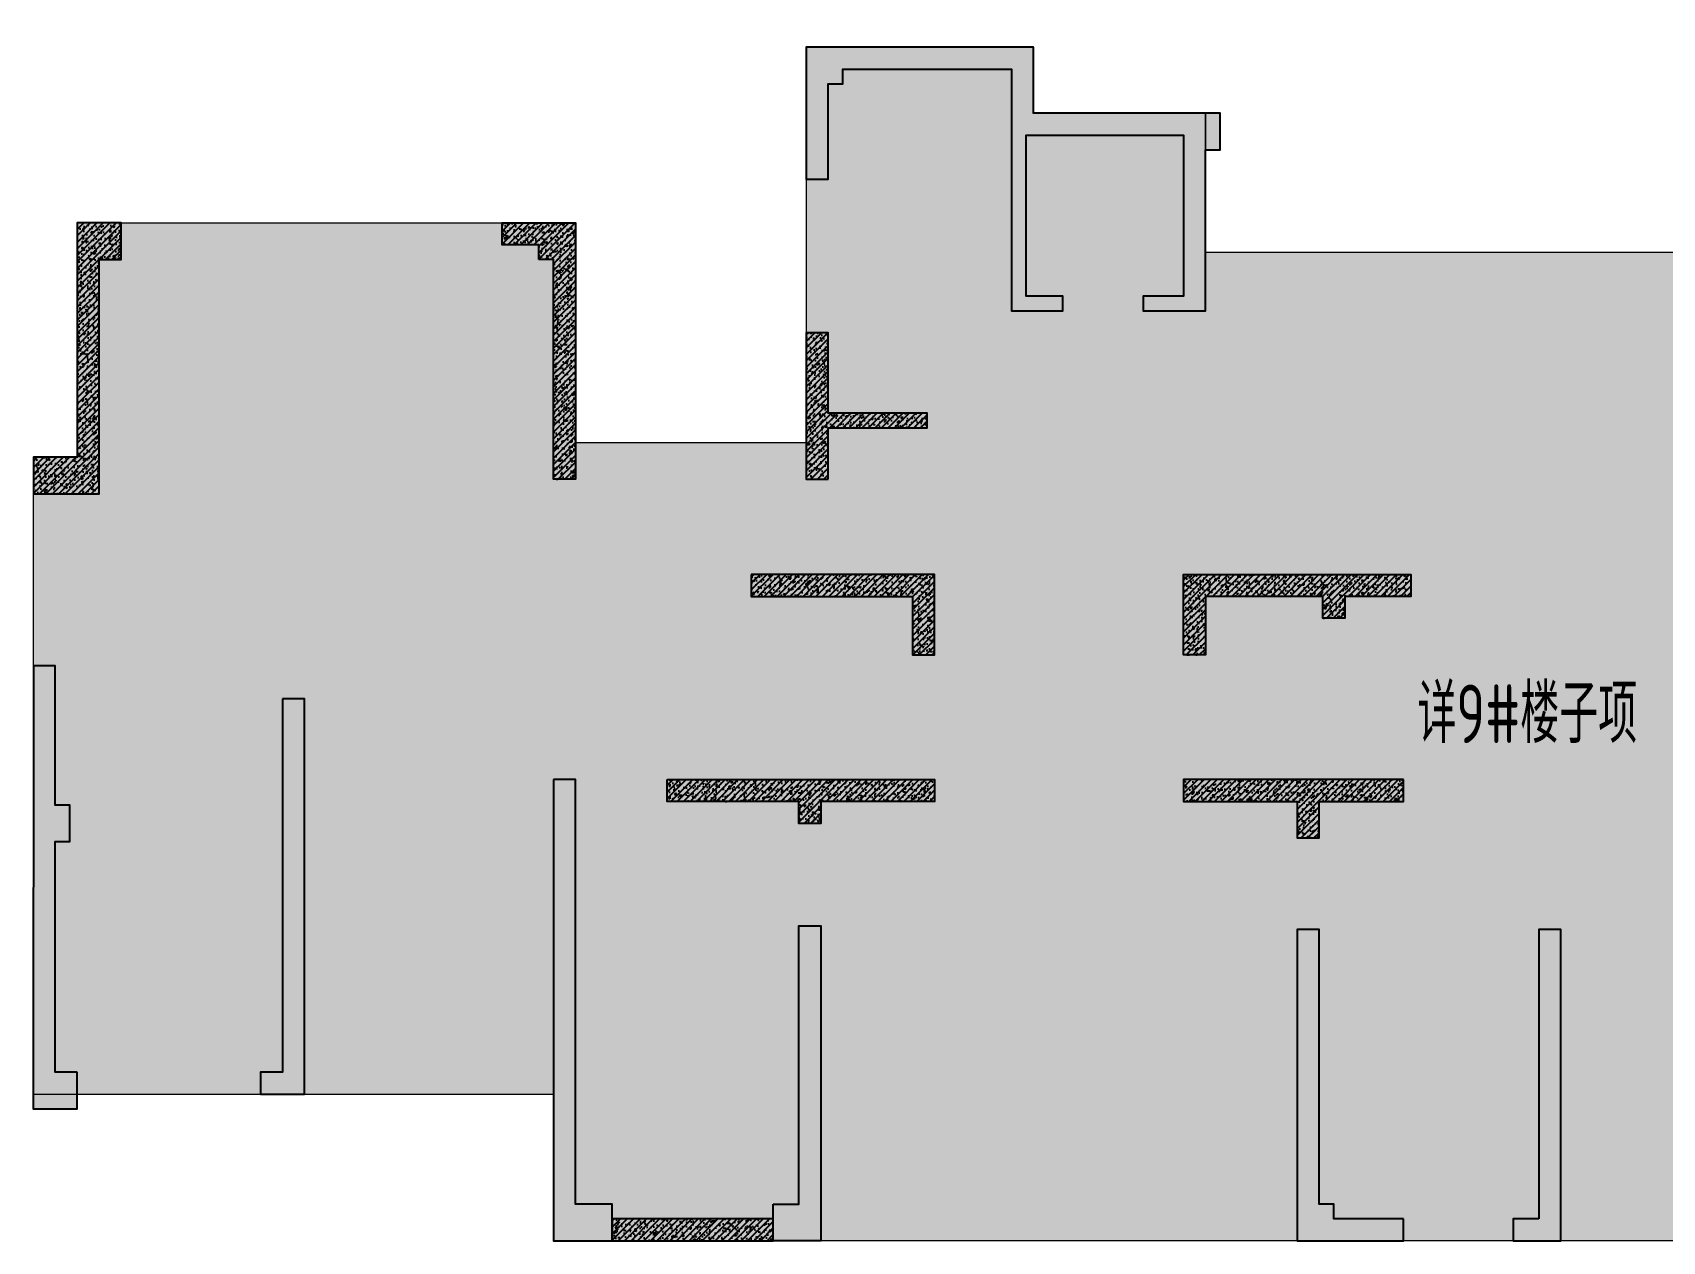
# Model space of a CAD drawing. Extents: x 923964 to 1204934, y 804567 to 1705037.
# Drawn here: x 944414 to 966660, y 1092117 to 1108627 of the extents above; entities that cross this region are included whole.
import ezdxf
from ezdxf.enums import TextEntityAlignment as Align

# ---------------------------------------------------------------- set-up
doc = ezdxf.new("R2010")
doc.units = 0
doc.header["$LTSCALE"] = 500
for name, color, linetype in [('S_WALL', 2, 'CONTINUOUS'), ('S_WALL_HACH', 30, 'CONTINUOUS'), ('S_WALL_OTHE_HACH', 33, 'CONTINUOUS'), ('主楼填充1', 1, 'CONTINUOUS')]:
    doc.layers.add(name, color=color, linetype=linetype)
doc.styles.add('TH-STYLE3', font='tssdeng.shx', dxfattribs={"width": 0.7, "bigfont": 'tssdchn.shx'})
pattern_1 = [(45, (654442.8093931782, 731564.5731772534), (-44.19417382415921, 44.19417382415922), []), (49.99999999999999, (654442.8093931782, 731564.5731772534), (179.3150456501884, -15.68803374564878), [18.75, -206.25]), (355, (654442.8093931782, 731564.5731772534), (-34.68783340325, 188.048033425003), [15, -165]), (100.4514, (654457.7523131783, 731563.2658422533), (144.6273454285054, 172.3598855152384), [15.9350475, -175.285528]), (46.18420000000002, (654442.8093931782, 731614.5731772534), (266.8102621564111, -41.37975358225452), [28.12499999999997, -309.3749999999995]), (96.6356, (654465.0435794282, 731611.1248505034), (233.6656763871758, 243.5294677251104), [23.902572, -262.92825]), (351.1842, (654442.8093931782, 731614.5731772534), (233.6654862834068, 243.5296502313311), [22.5, -247.5]), (21, (654467.8093931782, 731602.0731772534), (149.2267630296154, -100.6547226663347), [18.75, -206.25]), (326.0000000000001, (654467.8093931782, 731602.0731772534), (60.82883298039543, 181.2875112617133), [15, -165]), (71.4514, (654480.2449514283, 731593.6852757534), (210.0556571453725, 80.6326241774881), [15.9350475, -175.285528]), (37.50000000000001, (654442.8093931782, 731564.5731772534), (3.039963829322667, 83.22346345782788), [0, -163, 0, -167.5, 0, -165.625]), (7.499999999999999, (654442.8093931782, 731564.5731772534), (65.76738436053715, 98.60292797059006), [0, -95.5, 0, -159.25, 0, -63.125]), (327.5, (654387.0593931782, 731564.5731772534), (133.4556090431022, -5.638717933594939), [0, -62.5, 0, -195, 0, -258.75]), (317.5, (654362.0593931782, 731564.5731772534), (145.7965423355966, 25.02624558307943), [0, -81.25, 0, -129.5, 0, -183.75])]
pattern_2 = [(45, (648710.9666536127, 878324.1579051933), (-44.19417382415921, 44.19417382415922), []), (49.99999999999999, (648710.9666536127, 878324.1579051933), (179.3150456501884, -15.68803374564878), [18.75, -206.25]), (355, (648710.9666536127, 878324.1579051933), (-34.68783340325, 188.048033425003), [15, -165]), (100.4514, (648725.9095736127, 878322.8505701933), (144.6273454285054, 172.3598855152384), [15.9350475, -175.285528]), (46.18420000000002, (648710.9666536127, 878374.1579051933), (266.8102621564111, -41.37975358225452), [28.12499999999999, -309.3749999999998]), (96.6356, (648733.2008398627, 878370.7095784433), (233.6656763871758, 243.5294677251104), [23.902572, -262.92825]), (351.1842, (648710.9666536127, 878374.1579051933), (233.6654862834068, 243.5296502313311), [22.5, -247.5]), (21, (648735.9666536127, 878361.6579051933), (149.2267630296154, -100.6547226663347), [18.75, -206.25]), (326.0000000000001, (648735.9666536127, 878361.6579051933), (60.82883298039543, 181.2875112617133), [15, -165]), (71.4514, (648748.4022118626, 878353.2700036933), (210.0556571453725, 80.6326241774881), [15.9350475, -175.285528]), (37.50000000000001, (648710.9666536127, 878324.1579051933), (3.039963829322667, 83.22346345782788), [0, -163, 0, -167.5, 0, -165.625]), (7.499999999999999, (648710.9666536127, 878324.1579051933), (65.76738436053715, 98.60292797059006), [0, -95.5, 0, -159.25, 0, -63.125]), (327.5, (648655.2166536127, 878324.1579051933), (133.4556090431022, -5.638717933594939), [0, -62.5, 0, -195, 0, -258.75]), (317.5, (648630.2166536127, 878324.1579051933), (145.7965423355966, 25.02624558307943), [0, -81.25, 0, -129.5, 0, -183.75])]

msp = doc.modelspace()

# ---------------------------------------------------------------- hatches: boundary and pattern name
at = {"layer": 'S_WALL_HACH'}
h = msp.add_hatch(color=256, dxfattribs=at)
h.dxf.hatch_style = 1
h.paths.add_polyline_path([(958073.8950209536, 1108427.369613995), (954973.8950209536, 1108427.369613989), (954973.8950209566, 1106627.3695993), (955273.8950209568, 1106627.369599302), (955273.8950209568, 1107927.310933725), (955473.864230162, 1107927.310933716), (955473.8642301611, 1108127.369599286), (957773.8950209884, 1108127.369599286), (957773.8950209706, 1104827.369614001), (958473.8950209706, 1104827.369607449), (958473.8950209797, 1105027.369607449), (957973.8950209502, 1105027.369614001), (957973.8950209884, 1107227.369613987), (960123.8950209555, 1107227.369613992), (960123.8950209644, 1105027.369614001), (959573.8950209644, 1105027.36960156), (959573.8950209774, 1104827.369601566), (960423.8950209711, 1104827.369613986), (960423.8950209513, 1105127.431680931), (960423.8950209615, 1105627.369613958), (960423.895020955, 1107027.371134297), (960623.8950209718, 1107027.371134297), (960623.8950209792, 1107527.369613985), (958073.8950209533, 1107527.369614)])
h = msp.add_hatch(color=256, dxfattribs=at)
h.dxf.hatch_style = 1
h.paths.add_polyline_path([(944423.8950209821, 1102327.369614), (945323.8950211173, 1102327.369614), (945323.895021121, 1105527.369613944), (945623.895020986, 1105527.369614013), (945623.8950648416, 1106027.369614), (945023.8950209826, 1106027.369614), (945023.8950209821, 1102827.369614), (944423.8950209821, 1102827.369614), (944423.8950209821, 1102627.369614)])
h = msp.add_hatch(color=256, dxfattribs=at)
h.dxf.hatch_style = 1
h.paths.add_polyline_path([(951323.957073168, 1105527.431680933), (951323.8950209776, 1105727.369613983), (950823.8950234241, 1105727.369610013), (950823.8957862151, 1106027.36960606), (951823.8950209821, 1106027.369614), (951823.895798986, 1102527.374849058), (951523.8957989818, 1102527.385266718), (951523.8950672916, 1105527.369628733)])
h = msp.add_hatch(color=256, dxfattribs=at)
h.dxf.hatch_style = 1
h.paths.add_polyline_path([(955273.8950209884, 1102527.369599286), (955273.8950209884, 1103227.369599286), (956423.8950209884, 1103227.369599286), (956623.8950209884, 1103227.369599286), (956623.8950209884, 1103427.369599286), (955273.8950209413, 1103427.369614002), (955273.8950209488, 1104527.369599302), (954973.8950209564, 1104527.369599302), (954973.895020949, 1102527.369599284)])
h = msp.add_hatch(color=256, dxfattribs=at)
h.dxf.hatch_style = 1
h.paths.add_polyline_path([(954223.8950096772, 1101227.36955975), (954223.8950285756, 1100927.369612864), (956423.8950209772, 1100927.36961286), (956423.8950209754, 1100127.369613998), (956723.8950209979, 1100127.369613986), (956723.894964261, 1101227.369668291)])
h = msp.add_hatch(color=256, dxfattribs=at)
h.dxf.hatch_style = 1
h.paths.add_polyline_path([(960124.2359158378, 1100327.369707776), (960124.235915835, 1101227.369707824), (963223.9802454306, 1101227.369599286), (963223.8097965221, 1100927.369606075), (962323.8950209764, 1100927.369614019), (962323.8950171818, 1100627.369612864), (962023.7245763196, 1100627.369614593), (962024.0654656333, 1100927.369613446), (960423.8950209764, 1100927.369567129), (960423.8950209783, 1100127.369660893), (960124.5768106726, 1100127.369801564), (960124.5768106726, 1100327.369801565)])
h = msp.add_hatch(color=256, dxfattribs=at)
h.dxf.hatch_style = 1
h.paths.add_polyline_path([(945023.8950133806, 1094427.36964432), (944723.8720515142, 1094427.340761109), (944723.9071078699, 1097577.369780855), (944923.8504765843, 1097577.369780855), (944923.7208608165, 1098077.307713919), (944723.9246360476, 1098077.369936341), (944723.9421642254, 1099977.368975359), (944423.8553017569, 1099977.367777864), (944423.7835016358, 1093927.399693298), (945023.8950285837, 1093927.429742276)])
h = msp.add_hatch(color=256, dxfattribs=at)
h.dxf.hatch_style = 1
h.paths.add_polyline_path([(947823.8955454703, 1099527.36962613), (947823.8947510944, 1094427.369583629), (947523.9917044858, 1094427.369853356), (947523.9916778719, 1094127.369667214), (948123.895933908, 1094127.369613995), (948123.8964068997, 1099527.369601874)])
h = msp.add_hatch(color=256, dxfattribs=at)
h.dxf.hatch_style = 1
h.paths.add_polyline_path([(951523.8642526825, 1098427.310928098), (951523.8950434715, 1092127.379713953), (952323.8950209746, 1092127.380748185), (952323.8949923452, 1092627.385238872), (951823.8950209739, 1092627.385238869), (951823.864230185, 1098427.310933721)])
h = msp.add_hatch(color=256, dxfattribs=at)
h.dxf.hatch_style = 1
h.paths.add_polyline_path([(953073.9005085953, 1098427.377411978), (956723.8950185081, 1098427.380001127), (956723.8950234447, 1098127.369613998), (955173.8950209763, 1098127.369614002), (955173.8950209762, 1097827.368817602), (954873.8950209763, 1097827.368817607), (954873.8950209764, 1098127.369614002), (953073.8697139395, 1098127.310933719)])
h = msp.add_hatch(color=256, dxfattribs=at)
h.dxf.hatch_style = 1
h.paths.add_polyline_path([(963123.86423015, 1098427.371238213), (960123.8497819719, 1098427.371238213), (960123.9402599806, 1098127.367989791), (961673.8950209762, 1098127.369614002), (961673.8950209762, 1097627.369223667), (961973.8950209761, 1097627.368411543), (961973.8950209762, 1098127.369614002), (963123.86423015, 1098127.310933723)])
h = msp.add_hatch(color=256, dxfattribs=at)
h.dxf.hatch_style = 1
h.paths.add_polyline_path([(954523.9914815143, 1092627.369644362), (954873.8946767636, 1092627.369583671), (954873.8956941403, 1096427.36962613), (955173.8948504354, 1096427.369601874), (955173.8951915174, 1092127.429131239), (954523.9911373599, 1092127.429184458)])
h = msp.add_hatch(color=256, dxfattribs=at)
h.dxf.hatch_style = 1
h.paths.add_polyline_path([(963124.0880509889, 1092427.338520911), (962173.8820483789, 1092427.381579921), (962173.8956680964, 1092627.381252645), (961973.896289537, 1092627.381252645), (961973.8936094523, 1096377.369705481), (961673.8943738333, 1096377.369522524), (961673.8956680855, 1092127.431649008), (963124.0882248455, 1092127.369614023)])
h = msp.add_hatch(color=256, dxfattribs=at)
h.dxf.hatch_style = 1
h.paths.add_polyline_path([(964973.9410177077, 1092427.369614021), (964623.9417918271, 1092427.369614021), (964623.8957812922, 1092127.391739928), (965273.8946319821, 1092127.391739926), (965273.8954099705, 1096377.369613986), (964973.8950248363, 1096377.359196327)])
h = msp.add_hatch(color=256, dxfattribs=at)
h.dxf.hatch_style = 1
h.paths.add_polyline_path([(954523.9463839545, 1092427.36964437), (952323.8499234148, 1092427.36964437), (952323.8499234148, 1092127.379799847), (954523.9463839545, 1092127.379799847)])
at = {"layer": 'S_WALL_OTHE_HACH'}
h = msp.add_hatch(dxfattribs=at)
h.set_pattern_fill('钢筋混凝土', color=256, scale=25)
h.set_pattern_definition(pattern_1)
h.paths.add_polyline_path([(958073.8950209536, 1108427.369613995), (954973.8950209536, 1108427.369613989), (954973.8950209566, 1106627.3695993), (955273.8950209568, 1106627.369599302), (955273.8950209568, 1107927.310933725), (955473.864230162, 1107927.310933716), (955473.8642301611, 1108127.369599286), (957773.8950209884, 1108127.369599286), (957773.8950209706, 1104827.369614001), (958473.8950209706, 1104827.369607449), (958473.8950209797, 1105027.369607449), (957973.8950209502, 1105027.369614001), (957973.8950209884, 1107227.369613987), (960123.8950209555, 1107227.369613992), (960123.8950209644, 1105027.369614001), (959573.8950209644, 1105027.36960156), (959573.8950209774, 1104827.369601566), (960423.8950209711, 1104827.369613986), (960423.8950209513, 1105127.431680931), (960423.8950209615, 1105627.369613958), (960423.895020955, 1107027.371134297), (960623.8950209718, 1107027.371134297), (960623.8950209792, 1107527.369613985), (958073.8950209533, 1107527.369614)])
h = msp.add_hatch(dxfattribs=at)
h.set_pattern_fill('钢筋混凝土', color=256, scale=25)
h.set_pattern_definition(pattern_1)
h.paths.add_polyline_path([(944423.8950209821, 1102327.369614), (945323.8950211173, 1102327.369614), (945323.895021121, 1105527.369613944), (945623.895020986, 1105527.369614013), (945623.8950648416, 1106027.369614), (945023.8950209826, 1106027.369614), (945023.8950209821, 1102827.369614), (944423.8950209821, 1102827.369614), (944423.8950209821, 1102627.369614)])
h = msp.add_hatch(dxfattribs=at)
h.set_pattern_fill('钢筋混凝土', color=256, scale=25)
h.set_pattern_definition([(45, (654342.8093931782, 731564.5731772534), (-44.19417382415921, 44.19417382415922), []), (49.99999999999999, (654342.8093931782, 731564.5731772534), (179.3150456501884, -15.68803374564878), [18.75, -206.25]), (355, (654342.8093931782, 731564.5731772534), (-34.68783340325, 188.048033425003), [15, -165]), (100.4514, (654357.7523131783, 731563.2658422533), (144.6273454285054, 172.3598855152384), [15.9350475, -175.285528]), (46.18420000000002, (654342.8093931782, 731614.5731772534), (266.8102621564111, -41.37975358225452), [28.12499999999997, -309.3749999999995]), (96.6356, (654365.0435794282, 731611.1248505034), (233.6656763871758, 243.5294677251104), [23.902572, -262.92825]), (351.1842, (654342.8093931782, 731614.5731772534), (233.6654862834068, 243.5296502313311), [22.5, -247.5]), (21, (654367.8093931782, 731602.0731772534), (149.2267630296154, -100.6547226663347), [18.75, -206.25]), (326.0000000000001, (654367.8093931782, 731602.0731772534), (60.82883298039543, 181.2875112617133), [15, -165]), (71.4514, (654380.2449514283, 731593.6852757534), (210.0556571453725, 80.6326241774881), [15.9350475, -175.285528]), (37.50000000000001, (654342.8093931782, 731564.5731772534), (3.039963829322667, 83.22346345782788), [0, -163, 0, -167.5, 0, -165.625]), (7.499999999999999, (654342.8093931782, 731564.5731772534), (65.76738436053715, 98.60292797059006), [0, -95.5, 0, -159.25, 0, -63.125]), (327.5, (654287.0593931782, 731564.5731772534), (133.4556090431022, -5.638717933594939), [0, -62.5, 0, -195, 0, -258.75]), (317.5, (654262.0593931782, 731564.5731772534), (145.7965423355966, 25.02624558307943), [0, -81.25, 0, -129.5, 0, -183.75])])
h.paths.add_polyline_path([(951323.957073168, 1105527.431680933), (951323.8950209776, 1105727.369613983), (950823.8950234241, 1105727.369610013), (950823.8957862151, 1106027.36960606), (951823.8950209821, 1106027.369614), (951823.895798986, 1102527.374849058), (951523.8957989818, 1102527.385266718), (951523.8950672916, 1105527.369628733)])
h = msp.add_hatch(dxfattribs=at)
h.set_pattern_fill('钢筋混凝土', color=256, scale=25)
h.set_pattern_definition([(45, (648710.9666536127, 578324.1579051933), (-44.19417382415921, 44.19417382415922), []), (49.99999999999999, (648710.9666536127, 578324.1579051933), (179.3150456501884, -15.68803374564878), [18.75, -206.25]), (355, (648710.9666536127, 578324.1579051933), (-34.68783340325, 188.048033425003), [15, -165]), (100.4514, (648725.9095736127, 578322.8505701933), (144.6273454285054, 172.3598855152384), [15.9350475, -175.285528]), (46.18420000000002, (648710.9666536127, 578374.1579051933), (266.8102621564111, -41.37975358225452), [28.12499999999998, -309.3749999999997]), (96.6356, (648733.2008398627, 578370.7095784433), (233.6656763871758, 243.5294677251104), [23.902572, -262.92825]), (351.1842, (648710.9666536127, 578374.1579051933), (233.6654862834068, 243.5296502313311), [22.5, -247.5]), (21, (648735.9666536127, 578361.6579051933), (149.2267630296154, -100.6547226663347), [18.75, -206.25]), (326.0000000000001, (648735.9666536127, 578361.6579051933), (60.82883298039543, 181.2875112617133), [15, -165]), (71.4514, (648748.4022118626, 578353.2700036933), (210.0556571453725, 80.6326241774881), [15.9350475, -175.285528]), (37.50000000000001, (648710.9666536127, 578324.1579051933), (3.039963829322667, 83.22346345782788), [0, -163, 0, -167.5, 0, -165.625]), (7.499999999999999, (648710.9666536127, 578324.1579051933), (65.76738436053715, 98.60292797059006), [0, -95.5, 0, -159.25, 0, -63.125]), (327.5, (648655.2166536127, 578324.1579051933), (133.4556090431022, -5.638717933594939), [0, -62.5, 0, -195, 0, -258.75]), (317.5, (648630.2166536127, 578324.1579051933), (145.7965423355966, 25.02624558307943), [0, -81.25, 0, -129.5, 0, -183.75])])
h.paths.add_polyline_path([(955273.8950209884, 1102527.369599286), (955273.8950209884, 1103227.369599286), (956423.8950209884, 1103227.369599286), (956623.8950209884, 1103227.369599286), (956623.8950209884, 1103427.369599286), (955273.8950209413, 1103427.369614002), (955273.8950209488, 1104527.369599302), (954973.8950209564, 1104527.369599302), (954973.895020949, 1102527.369599284)])
h = msp.add_hatch(dxfattribs=at)
h.set_pattern_fill('钢筋混凝土', color=256, scale=25)
h.set_pattern_definition(pattern_2)
h.paths.add_polyline_path([(954223.8950096772, 1101227.36955975), (954223.8950285756, 1100927.369612864), (956423.8950209772, 1100927.36961286), (956423.8950209754, 1100127.369613998), (956723.8950209979, 1100127.369613986), (956723.894964261, 1101227.369668291)])
h = msp.add_hatch(dxfattribs=at)
h.set_pattern_fill('钢筋混凝土', color=256, scale=25)
h.set_pattern_definition(pattern_1)
h.paths.add_polyline_path([(960124.2359158378, 1100327.369707776), (960124.235915835, 1101227.369707824), (963223.9802454306, 1101227.369599286), (963223.8097965221, 1100927.369606075), (962323.8950209764, 1100927.369614019), (962323.8950171818, 1100627.369612864), (962023.7245763196, 1100627.369614593), (962024.0654656333, 1100927.369613446), (960423.8950209764, 1100927.369567129), (960423.8950209783, 1100127.369660893), (960124.5768106726, 1100127.369801564), (960124.5768106726, 1100327.369801565)])
h = msp.add_hatch(dxfattribs=at)
h.set_pattern_fill('钢筋混凝土', color=256, scale=25)
h.set_pattern_definition(pattern_1)
h.paths.add_polyline_path([(945023.8950133806, 1094427.36964432), (944723.8720515142, 1094427.340761109), (944723.9071078699, 1097577.369780855), (944923.8504765843, 1097577.369780855), (944923.7208608165, 1098077.307713919), (944723.9246360476, 1098077.369936341), (944723.9421642254, 1099977.368975359), (944423.8553017569, 1099977.367777864), (944423.7835016358, 1093927.399693298), (945023.8950285837, 1093927.429742276)])
h = msp.add_hatch(dxfattribs=at)
h.set_pattern_fill('钢筋混凝土', color=256, scale=25)
h.set_pattern_definition(pattern_2)
h.paths.add_polyline_path([(947823.8955454703, 1099527.36962613), (947823.8947510944, 1094427.369583629), (947523.9917044858, 1094427.369853356), (947523.9916778719, 1094127.369667214), (948123.895933908, 1094127.369613995), (948123.8964068997, 1099527.369601874)])
h = msp.add_hatch(dxfattribs=at)
h.set_pattern_fill('钢筋混凝土', color=256, scale=25)
h.set_pattern_definition([(45, (648610.9666536127, 878324.1579051933), (-44.19417382415921, 44.19417382415922), []), (49.99999999999999, (648610.9666536127, 878324.1579051933), (179.3150456501884, -15.68803374564878), [18.75, -206.25]), (355, (648610.9666536127, 878324.1579051933), (-34.68783340325, 188.048033425003), [15, -165]), (100.4514, (648625.9095736127, 878322.8505701933), (144.6273454285054, 172.3598855152384), [15.9350475, -175.285528]), (46.18420000000002, (648610.9666536127, 878374.1579051933), (266.8102621564111, -41.37975358225452), [28.12499999999998, -309.3749999999997]), (96.6356, (648633.2008398627, 878370.7095784433), (233.6656763871758, 243.5294677251104), [23.902572, -262.92825]), (351.1842, (648610.9666536127, 878374.1579051933), (233.6654862834068, 243.5296502313311), [22.5, -247.5]), (21, (648635.9666536127, 878361.6579051933), (149.2267630296154, -100.6547226663347), [18.75, -206.25]), (326.0000000000001, (648635.9666536127, 878361.6579051933), (60.82883298039543, 181.2875112617133), [15, -165]), (71.4514, (648648.4022118626, 878353.2700036933), (210.0556571453725, 80.6326241774881), [15.9350475, -175.285528]), (37.50000000000001, (648610.9666536127, 878324.1579051933), (3.039963829322667, 83.22346345782788), [0, -163, 0, -167.5, 0, -165.625]), (7.499999999999999, (648610.9666536127, 878324.1579051933), (65.76738436053715, 98.60292797059006), [0, -95.5, 0, -159.25, 0, -63.125]), (327.5, (648555.2166536127, 878324.1579051933), (133.4556090431022, -5.638717933594939), [0, -62.5, 0, -195, 0, -258.75]), (317.5, (648530.2166536127, 878324.1579051933), (145.7965423355966, 25.02624558307943), [0, -81.25, 0, -129.5, 0, -183.75])])
h.paths.add_polyline_path([(951523.8642526825, 1098427.310928098), (951523.8950434715, 1092127.379713953), (952323.8950209746, 1092127.380748185), (952323.8949923452, 1092627.385238872), (951823.8950209739, 1092627.385238869), (951823.864230185, 1098427.310933721)])
h = msp.add_hatch(dxfattribs=at)
h.set_pattern_fill('钢筋混凝土', color=256, scale=25)
h.set_pattern_definition(pattern_1)
h.paths.add_polyline_path([(953073.9005085953, 1098427.377411978), (956723.8950185081, 1098427.380001127), (956723.8950234447, 1098127.369613998), (955173.8950209763, 1098127.369614002), (955173.8950209762, 1097827.368817602), (954873.8950209763, 1097827.368817607), (954873.8950209764, 1098127.369614002), (953073.8697139395, 1098127.310933719)])
h = msp.add_hatch(dxfattribs=at)
h.set_pattern_fill('钢筋混凝土', color=256, scale=25)
h.set_pattern_definition(pattern_1)
h.paths.add_polyline_path([(963123.86423015, 1098427.371238213), (960123.8497819719, 1098427.371238213), (960123.9402599806, 1098127.367989791), (961673.8950209762, 1098127.369614002), (961673.8950209762, 1097627.369223667), (961973.8950209761, 1097627.368411543), (961973.8950209762, 1098127.369614002), (963123.86423015, 1098127.310933723)])
h = msp.add_hatch(dxfattribs=at)
h.set_pattern_fill('钢筋混凝土', color=256, scale=25)
h.set_pattern_definition(pattern_1)
h.paths.add_polyline_path([(954523.9914815143, 1092627.369644362), (954873.8946767636, 1092627.369583671), (954873.8956941403, 1096427.36962613), (955173.8948504354, 1096427.369601874), (955173.8951915174, 1092127.429131239), (954523.9911373599, 1092127.429184458)])
h = msp.add_hatch(dxfattribs=at)
h.set_pattern_fill('钢筋混凝土', color=256, scale=25)
h.set_pattern_definition(pattern_1)
h.paths.add_polyline_path([(963124.0880509889, 1092427.338520911), (962173.8820483789, 1092427.381579921), (962173.8956680964, 1092627.381252645), (961973.896289537, 1092627.381252645), (961973.8936094523, 1096377.369705481), (961673.8943738333, 1096377.369522524), (961673.8956680855, 1092127.431649008), (963124.0882248455, 1092127.369614023)])
h = msp.add_hatch(dxfattribs=at)
h.set_pattern_fill('钢筋混凝土', color=256, scale=25)
h.set_pattern_definition([(45, (641042.8093931527, 725464.5849002337), (-44.19417382415921, 44.19417382415922), []), (49.99999999999999, (641042.8093931527, 725464.5849002337), (179.3150456501884, -15.68803374564878), [18.75, -206.25]), (355, (641042.8093931527, 725464.5849002337), (-34.68783340325, 188.048033425003), [15, -165]), (100.4514, (641057.7523131527, 725463.2775652338), (144.6273454285054, 172.3598855152384), [15.9350475, -175.285528]), (46.18420000000002, (641042.8093931527, 725514.5849002337), (266.8102621564111, -41.37975358225452), [28.12499999999997, -309.3749999999995]), (96.6356, (641065.0435794027, 725511.1365734837), (233.6656763871758, 243.5294677251104), [23.902572, -262.92825]), (351.1842, (641042.8093931527, 725514.5849002337), (233.6654862834068, 243.5296502313311), [22.5, -247.5]), (21, (641067.8093931527, 725502.0849002337), (149.2267630296154, -100.6547226663347), [18.75, -206.25]), (326.0000000000001, (641067.8093931527, 725502.0849002337), (60.82883298039543, 181.2875112617133), [15, -165]), (71.4514, (641080.2449514028, 725493.6969987338), (210.0556571453725, 80.6326241774881), [15.9350475, -175.285528]), (37.50000000000001, (641042.8093931527, 725464.5849002337), (3.039963829322667, 83.22346345782788), [0, -163, 0, -167.5, 0, -165.625]), (7.499999999999999, (641042.8093931527, 725464.5849002337), (65.76738436053715, 98.60292797059006), [0, -95.5, 0, -159.25, 0, -63.125]), (327.5, (640987.0593931527, 725464.5849002337), (133.4556090431022, -5.638717933594939), [0, -62.5, 0, -195, 0, -258.75]), (317.5, (640962.0593931527, 725464.5849002337), (145.7965423355966, 25.02624558307943), [0, -81.25, 0, -129.5, 0, -183.75])])
h.paths.add_polyline_path([(964973.9410177077, 1092427.369614021), (964623.9417918271, 1092427.369614021), (964623.8957812922, 1092127.391739928), (965273.8946319821, 1092127.391739926), (965273.8954099705, 1096377.369613986), (964973.8950248363, 1096377.359196327)])
h = msp.add_hatch(dxfattribs=at)
h.set_pattern_fill('钢筋混凝土', color=256, scale=25)
h.set_pattern_definition([(45, (648710.9215560529, 878324.1579052013), (-44.19417382415921, 44.19417382415922), []), (49.99999999999999, (648710.9215560529, 878324.1579052013), (179.3150456501884, -15.68803374564878), [18.75, -206.25]), (355, (648710.9215560529, 878324.1579052013), (-34.68783340325, 188.048033425003), [15, -165]), (100.4514, (648725.8644760529, 878322.8505702013), (144.6273454285054, 172.3598855152384), [15.9350475, -175.285528]), (46.18420000000002, (648710.9215560529, 878374.1579052013), (266.8102621564111, -41.37975358225452), [28.12499999999997, -309.3749999999995]), (96.6356, (648733.1557423029, 878370.7095784514), (233.6656763871758, 243.5294677251104), [23.902572, -262.92825]), (351.1842, (648710.9215560529, 878374.1579052013), (233.6654862834068, 243.5296502313311), [22.5, -247.5]), (21, (648735.9215560529, 878361.6579052013), (149.2267630296154, -100.6547226663347), [18.75, -206.25]), (326.0000000000001, (648735.9215560529, 878361.6579052013), (60.82883298039543, 181.2875112617133), [15, -165]), (71.4514, (648748.3571143028, 878353.2700037012), (210.0556571453725, 80.6326241774881), [15.9350475, -175.285528]), (37.50000000000001, (648710.9215560529, 878324.1579052013), (3.039963829322667, 83.22346345782788), [0, -163, 0, -167.5, 0, -165.625]), (7.499999999999999, (648710.9215560529, 878324.1579052013), (65.76738436053715, 98.60292797059006), [0, -95.5, 0, -159.25, 0, -63.125]), (327.5, (648655.1715560529, 878324.1579052013), (133.4556090431022, -5.638717933594939), [0, -62.5, 0, -195, 0, -258.75]), (317.5, (648630.1715560529, 878324.1579052013), (145.7965423355966, 25.02624558307943), [0, -81.25, 0, -129.5, 0, -183.75])])
h.paths.add_polyline_path([(954523.9463839545, 1092427.36964437), (952323.8499234148, 1092427.36964437), (952323.8499234148, 1092127.379799847), (954523.9463839545, 1092127.379799847)])
at = {"layer": '主楼填充1'}
h = msp.add_hatch(dxfattribs=at)
h.set_pattern_fill('GRASS', color=1, scale=20)
h.set_pattern_definition([(90, (0, 260000), (-359.21, 359.21), [95.25, -623.17]), (45, (0, 260000), (-359.2102448427661, 359.2102448427661), [95.25, -412.75]), (135, (0, 260000), (-359.2102448427661, -359.2102448427661), [95.25, -412.75])])
edge = h.paths.add_edge_path()
edge.add_line((970173.8950210176, 1105627.369599258), (970173.8950210195, 1107927.369599259))
edge.add_line((970273.8950210195, 1108027.369599259), (972523.8950209876, 1108027.369599259))
edge.add_line((972523.8950209876, 1108027.369599259), (972523.8950209876, 1108627.369599281))
edge.add_line((972523.8950209876, 1108627.369599281), (975623.8950752775, 1108627.369599281))
edge.add_line((975623.8950752775, 1108627.369599281), (975623.8950209894, 1103027.370005581))
edge.add_line((975623.8950209894, 1103027.370005581), (978323.8944875044, 1103027.369360948))
edge.add_line((978323.8944875044, 1103027.369360948), (978323.8944875076, 1106027.369599286))
edge.add_line((978323.8944875076, 1106027.369599286), (985223.8950209932, 1106027.369599287))
edge.add_line((985223.8950209932, 1106027.369599287), (985223.8950209932, 1102827.369599286))
edge.add_line((985223.8950209932, 1102827.369599286), (985823.8950209937, 1102827.369599286))
edge.add_line((985823.8950209937, 1102827.369599286), (985824.0065403401, 1094127.369599286))
edge.add_line((985824.0065403401, 1094127.369599286), (978623.8949985043, 1094127.369599286))
edge.add_line((978623.8949985043, 1094127.369599286), (978623.8949985043, 1092127.37978513))
edge.add_line((978623.8949985043, 1092127.37978513), (951523.895401341, 1092127.376472391))
edge.add_line((951523.895401341, 1092127.376472391), (951523.895401341, 1094127.376472391))
edge.add_line((951523.895401341, 1094127.376472391), (944423.7835016365, 1094127.369599286))
edge.add_line((944423.7835016365, 1094127.369599286), (944423.895020983, 1102827.369599291))
edge.add_line((944423.895020983, 1102827.369599291), (945023.895020983, 1102827.369599291))
edge.add_line((945023.895020983, 1102827.369599291), (945023.8950209834, 1106027.369599291))
edge.add_line((945023.8950209834, 1106027.369599291), (951823.895020983, 1106027.369599291))
edge.add_line((951823.895020983, 1106027.369599291), (951823.895020983, 1103027.369683265))
edge.add_line((951823.895020983, 1103027.369683265), (954973.8950209892, 1103027.369683265))
edge.add_line((954973.8950209892, 1103027.369683265), (954973.8950209892, 1108427.369584577))
edge.add_line((954973.8950209892, 1108427.369584577), (958073.8950209892, 1108427.369584577))
edge.add_line((958073.8950209892, 1108427.369584577), (958073.8950209892, 1107527.369599278))
edge.add_line((958073.8950209892, 1107527.369599278), (960423.8950209555, 1107527.369599262))
edge.add_line((960423.8950209555, 1107527.369599262), (960423.8947150768, 1105627.369599258))
edge.add_line((960423.8947150768, 1105627.369599258), (969823.8947150768, 1105627.369599258))
edge.add_line((969823.8947150797, 1105627.369599258), (970273.8950210176, 1105627.369599257))

# ---------------------------------------------------------------- linework, layer by layer
at = {"layer": 'S_WALL'}
for points in [[(958073.8950209536, 1108427.369613995), (954973.8950209536, 1108427.369613989), (954973.8950209566, 1106627.3695993), (955273.8950209568, 1106627.369599302), (955273.8950209568, 1107927.310933725), (955473.864230162, 1107927.310933716), (955473.8642301611, 1108127.369599286), (957773.8950209884, 1108127.369599286), (957773.8950209706, 1104827.369614001), (958473.8950209706, 1104827.369607449), (958473.8950209797, 1105027.369607449), (957973.8950209502, 1105027.369614001), (957973.8950209884, 1107227.369613987), (960123.8950209555, 1107227.369613992), (960123.8950209644, 1105027.369614001), (959573.8950209644, 1105027.36960156), (959573.8950209774, 1104827.369601566), (960423.8950209711, 1104827.369613986), (960423.8950209615, 1105127.431680931), (960423.8950209513, 1105127.431680931), (960423.8950209457, 1105627.369613958), (960423.8950209615, 1105627.369613958), (960423.895020955, 1107027.371134297), (960623.8950209718, 1107027.371134297), (960623.8950209792, 1107527.369613985), (958073.8950209533, 1107527.369614)], [(955273.8950209884, 1102527.369599286), (955273.8950209884, 1103227.369599286), (956423.8950209884, 1103227.369599286), (956423.8950209884, 1103227.369599286), (956623.8950209884, 1103227.369599286), (956623.8950209884, 1103427.369599286), (955273.8950209413, 1103427.369614002), (955273.8950209488, 1104527.369599302), (954973.8950209564, 1104527.369599302), (954973.895020949, 1102527.369599284)], [(964973.9410177077, 1092427.369614021), (964623.9417918271, 1092427.369614021), (964623.8957812922, 1092127.391739928), (965273.8946319821, 1092127.391739926), (965273.8954099705, 1096377.369613986), (964973.8950248363, 1096377.359196327)]]:
    msp.add_lwpolyline(points, close=True, dxfattribs=at)
at = {"layer": 'S_WALL', "elevation": 3.741426031367035e-08}
for points in [[(944423.8950209821, 1102327.369614), (945323.8950211173, 1102327.369614), (945323.895021121, 1105527.369613944), (945623.895020986, 1105527.369614013), (945623.8950648416, 1106027.369614), (945023.8950209826, 1106027.369614), (945023.8950209821, 1102827.369614), (944423.8950209821, 1102827.369614), (944423.8950209821, 1102627.369614)], [(951323.957073168, 1105527.431680933), (951323.8950209776, 1105727.369613983), (950823.8950234241, 1105727.369610013), (950823.8957862151, 1106027.36960606), (951823.8950209821, 1106027.369614), (951823.895798986, 1102527.374849058), (951523.8957989818, 1102527.385266718), (951523.8950672916, 1105527.369628733)], [(954223.8950096772, 1101227.36955975), (954223.8950285756, 1100927.369612864), (956423.8950209772, 1100927.36961286), (956423.8950209754, 1100127.369613998), (956723.8950209979, 1100127.369613986), (956723.894964261, 1101227.369668291)], [(960124.2359158378, 1100327.369707776), (960124.235915835, 1101227.369707824), (963223.9802454306, 1101227.369599286), (963223.8097965221, 1100927.369606075), (962323.8950209764, 1100927.369614019), (962323.8950171818, 1100627.369612864), (962023.7245763196, 1100627.369614593), (962024.0654656333, 1100927.369613446), (960423.8950209764, 1100927.369567129), (960423.8950209783, 1100127.369660893), (960124.5768106726, 1100127.369801564), (960124.5768106726, 1100327.369801565)], [(945023.8950133806, 1094427.36964432), (944723.8720515142, 1094427.340761109), (944723.9071078699, 1097577.369780855), (944923.8504765843, 1097577.369780855), (944923.7208608165, 1098077.307713919), (944723.9246360476, 1098077.369936341), (944723.9421642254, 1099977.368975359), (944423.8553017569, 1099977.367777864), (944423.7835016358, 1093927.399693298), (945023.8950285837, 1093927.429742276)], [(947823.8955454703, 1099527.36962613), (947823.8947510944, 1094427.369583629), (947523.9917044858, 1094427.369853356), (947523.9916778719, 1094127.369667214), (948123.895933908, 1094127.369613995), (948123.8964068997, 1099527.369601874)], [(951523.8642526825, 1098427.310928098), (951523.8950434715, 1092127.379713953), (952323.8950209746, 1092127.380748185), (952323.8949923452, 1092627.385238872), (951823.8950209739, 1092627.385238869), (951823.864230185, 1098427.310933721)], [(953073.9005085953, 1098427.377411978), (956723.8950185081, 1098427.380001127), (956723.8950234447, 1098127.369613998), (955173.8950209763, 1098127.369614002), (955173.8950209762, 1097827.368817602), (954873.8950209763, 1097827.368817607), (954873.8950209764, 1098127.369614002), (953073.8697139395, 1098127.310933719)], [(963123.86423015, 1098427.371238213), (960123.8497819719, 1098427.371238213), (960123.9402599806, 1098127.367989791), (961673.8950209762, 1098127.369614002), (961673.8950209762, 1097627.369223667), (961973.8950209761, 1097627.368411543), (961973.8950209762, 1098127.369614002), (963123.86423015, 1098127.310933723)], [(954523.9914815143, 1092627.369644362), (954873.8946767636, 1092627.369583671), (954873.8956941403, 1096427.36962613), (955173.8948504354, 1096427.369601874), (955173.8951915174, 1092127.429131239), (954523.9911373599, 1092127.429184458)], [(963124.0880509889, 1092427.338520911), (962173.8820483789, 1092427.381579921), (962173.8956680964, 1092627.381252645), (961973.896289537, 1092627.381252645), (961973.8936094523, 1096377.369705481), (961673.8943738333, 1096377.369522524), (961673.8956680855, 1092127.431649008), (963124.0882248455, 1092127.369614023)], [(954523.9463839545, 1092427.36964437), (952323.8499234148, 1092427.36964437), (952323.8499234148, 1092127.379799847), (954523.9463839545, 1092127.379799847)]]:
    msp.add_lwpolyline(points, close=True, dxfattribs=at)
at = {"layer": '主楼填充1', "color": 1, "const_width": 20, "elevation": 3.741426031367035e-08}
msp.add_lwpolyline([(978623.8949985043, 1092127.37978513), (951523.895401341, 1092127.376472391), (951523.895401341, 1094127.376472391), (944423.7835016365, 1094127.369599286), (944423.895020983, 1102827.369599291), (945023.895020983, 1102827.369599291), (945023.8950209834, 1106027.369599291), (951823.895020983, 1106027.369599291), (951823.895020983, 1103027.369683265), (954973.8950209892, 1103027.369683265), (954973.8950209892, 1108427.369584577), (958073.8950209892, 1108427.369584577), (958073.8950209892, 1107527.369599278), (960423.8950209555, 1107527.369599262), (960423.8947150768, 1105627.369599258), (969823.8947150768, 1105627.369599258)], dxfattribs=at)

# ---------------------------------------------------------------- texts
at = {"layer": '主楼填充1', "color": 1, "style": 'TH-STYLE3', "width": 0.7}
msp.add_text('详9#楼子项', height=800, rotation=359.9999754540077, dxfattribs=at).set_placement((964815.5356774952, 1099323.079455732, 3.741426031367035e-08), align=Align.MIDDLE_CENTER)

doc.saveas('drawing.dxf')
